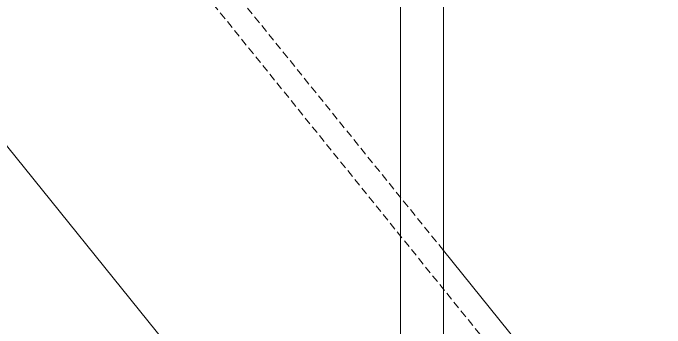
# Model space of a CAD drawing. Header units: millimetres. Extents: x -427 to 4679, y -324 to 2971.
# Drawn here: x 2711 to 2821.3, y 1019.7 to 1073 of the extents above; entities that cross this region are included whole.
import ezdxf

# ---------------------------------------------------------------- set-up
doc = ezdxf.new("R2010")
doc.units = ezdxf.units.MM
doc.linetypes.add('HIDDEN', pattern=[1.905, 1.27, -0.635])
doc.layers.add('ZANO_R', color=7, linetype='Continuous', lineweight=0)
doc.layers.add('ZANO_R_przerywana', color=7, linetype='HIDDEN', lineweight=0)

msp = doc.modelspace()

# ---------------------------------------------------------------- linework, layer by layer
at = {"layer": 'ZANO_R'}
for p, q in [((2776.57, 967.99), (2776.57, 1289.69)), ((2783.82, 1267.15), (2783.82, 969.94)), ((2586.39, 1203.46), (2776.57, 967.99)), ((2821.29, 986.4), (2783.82, 1032.79))]:
    msp.add_line(p, q, dxfattribs=at)
at = {"layer": 'ZANO_R_przerywana'}
for p, q in [((2783.82, 1032.79), (2639.56, 1211.4)), ((2639.56, 1204.87), (2821.29, 979.87))]:
    msp.add_line(p, q, dxfattribs=at)

doc.saveas('drawing.dxf')
